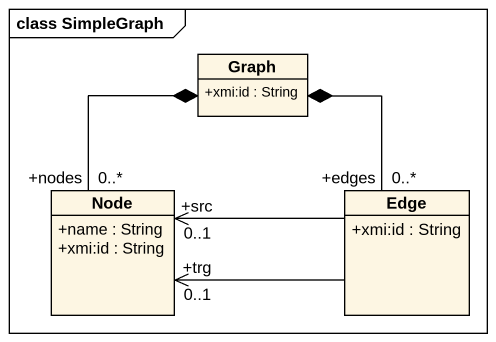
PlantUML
@startuml
mainframe class SimpleGraph
hide circle
hide empty members
skinparam classAttributeIconSize 0
class Graph {
  +xmi:id : String
}
class "Node" as Node_ {
  +name : String
  +xmi:id : String
}
class Edge {
  +xmi:id : String
}
Graph *-- "+nodes\n0..*" Node_
Graph *-- "+edges\n0..*" Edge
Edge -left-> "+src\n0..1" Node_
Edge -left-> "+trg\n0..1" Node_
@enduml
